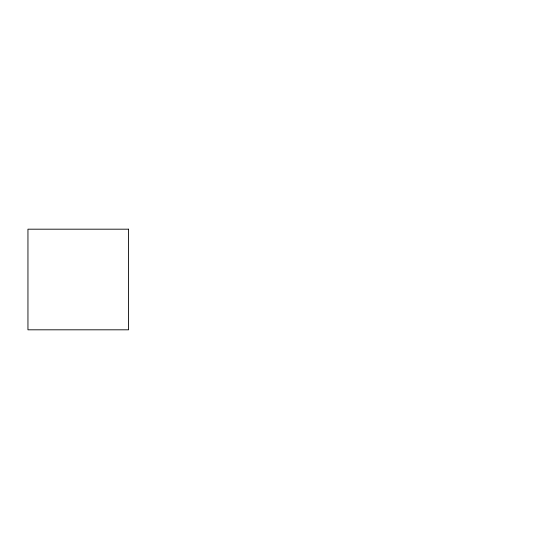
<?xml version="1.0" encoding="UTF-8"?>
<svg xmlns="http://www.w3.org/2000/svg" width="559" height="559" viewBox="0 0 559 559"><rect width="100%" height="100%" fill="white"/><g stroke="black" fill="none" stroke-linecap="round" stroke-linejoin="round"><path stroke-width="0.84" d="M128.57 229.19L27.95 229.19L27.95 329.81L128.57 329.81L128.57 229.19"/></g></svg>
